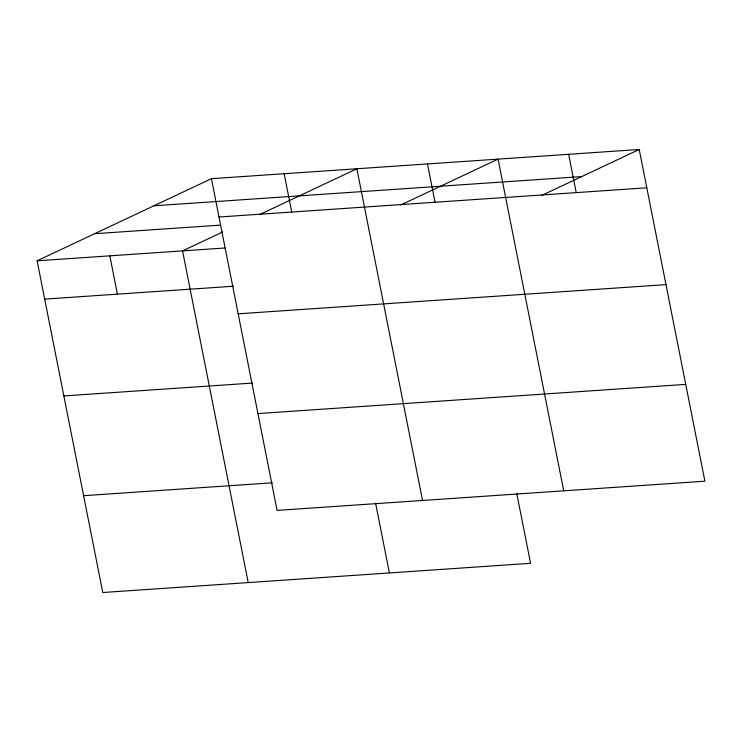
<?xml version="1.0" encoding="UTF-8"?>
<svg xmlns="http://www.w3.org/2000/svg" width="742" height="742" viewBox="0 0 742 742"><rect width="100%" height="100%" fill="white"/><g stroke="black" fill="none" stroke-linecap="round" stroke-linejoin="round"><path stroke-width="1.11" d="M516.757 493.504L530.576 563.308L102.776 592.515L37.1 260.804L211.424 178.692L639.224 149.485L704.9 481.196L277.1 510.394L211.424 178.692M222.619 232.005L182.551 250.879L248.227 582.581M259.496 214.633L356.874 168.759L422.55 500.47M400.671 204.996L498.049 159.122L563.725 490.833M541.846 195.359L639.224 149.485M153.891 205.794L581.691 176.587M219.011 217.007L646.811 187.8M94.624 233.711L220.457 225.123M37.1 260.804L224.678 248.004M44.687 299.119L233.405 286.236M238.182 313.829L665.982 284.622M63.858 395.94L252.568 383.058M257.928 413.582L685.729 384.375M83.605 495.693L272.323 482.81M568.632 154.308L576.219 192.623M427.457 163.945L435.044 202.26M375.582 503.141L389.402 572.945M284.149 173.73L291.736 212.045M109.825 255.842L117.412 294.157"/></g></svg>
